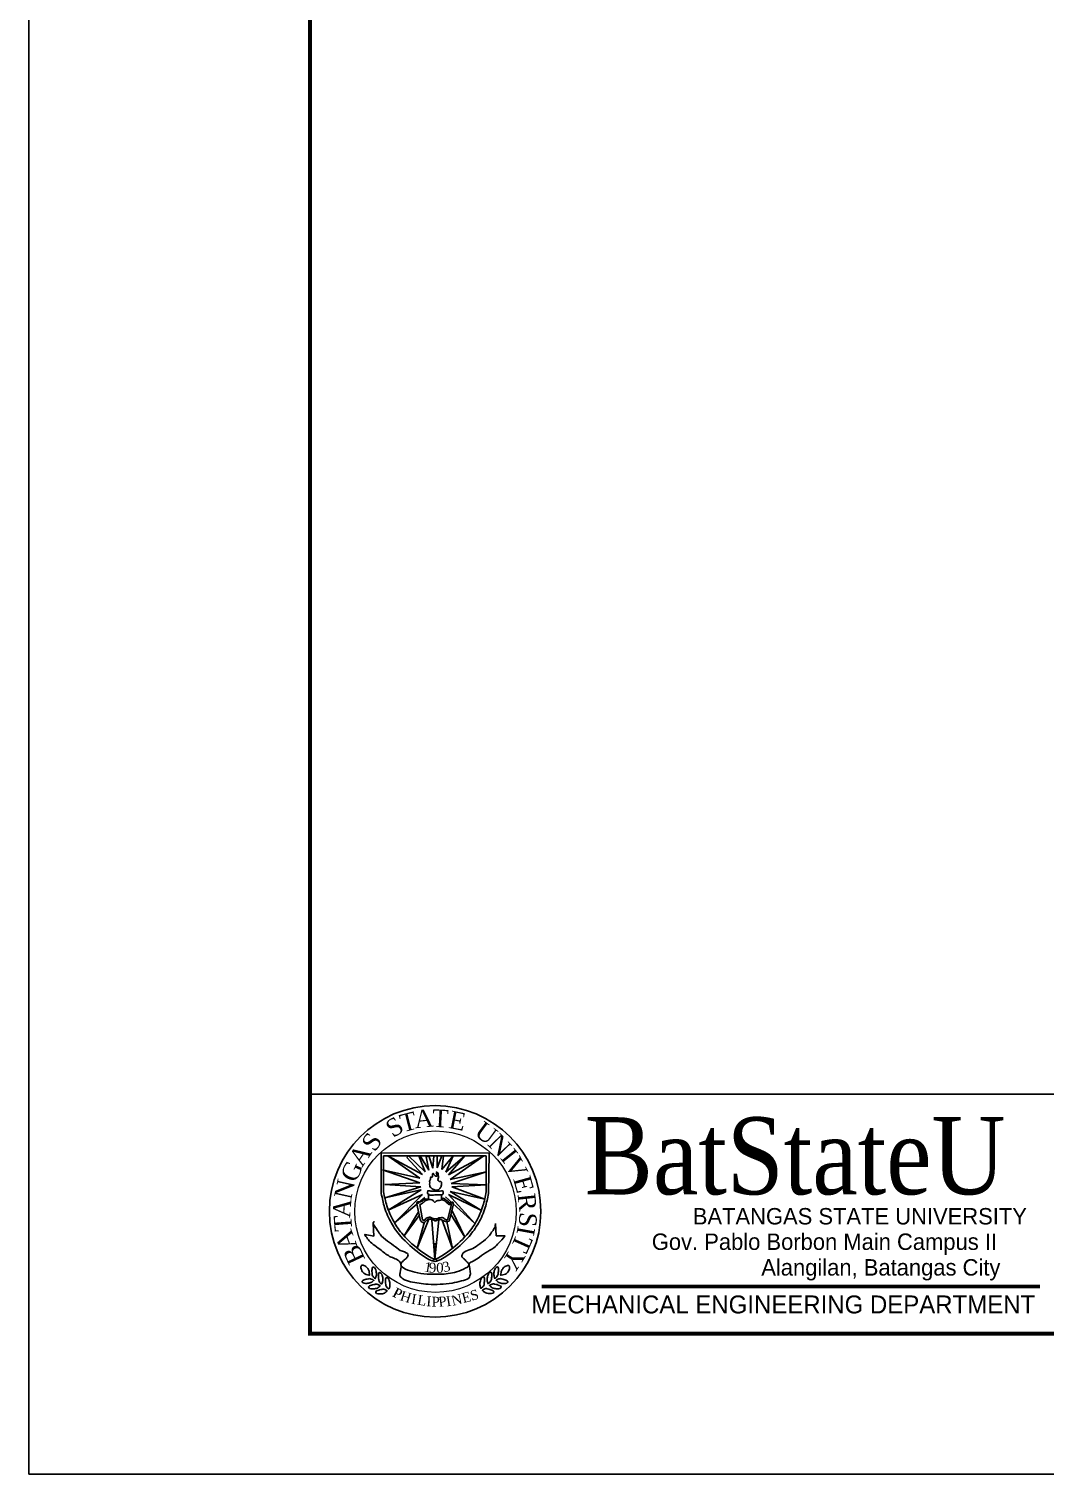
# Model space of a CAD drawing. Header units: millimetres. Extents: x 150 to 360, y 293 to 443.
# Drawn here: x 261.13 to 282.89, y 338.57 to 369.5 of the extents above; entities that cross this region are included whole.
import ezdxf
from ezdxf.enums import TextEntityAlignment as Align

# ---------------------------------------------------------------- set-up
doc = ezdxf.new("R2010")
doc.units = ezdxf.units.MM
doc.header["$MEASUREMENT"] = 0
doc.layers.add('template', color=7, linetype='Continuous')
doc.styles.add('CGOTHIC', font='GOTHIC.TTF')
doc.styles.add('GARAMOND', font='GARA.TTF')
doc.styles.get("Standard").update_dxf_attribs({"font": 'arial.ttf'})

msp = doc.modelspace()

# ---------------------------------------------------------------- linework, layer by layer
at = {"layer": 'template'}
for p, q in [((261.133, 408.965), (261.133, 338.569)), ((267.149, 346.698), (357.4, 346.698)), ((268.676, 345.442), (270.987, 345.437)), ((268.676, 344.575), (268.676, 345.442)), ((268.725, 345.379), (270.922, 345.379)), ((268.725, 344.61), (268.725, 345.379)), ((269.555, 344.982), (268.817, 345.379)), ((268.817, 345.379), (269.501, 344.906)), ((269.256, 345.379), (269.224, 345.345)), ((269.224, 345.345), (269.555, 344.982)), ((269.614, 345.036), (269.256, 345.379)), ((269.506, 345.379), (269.479, 345.379)), ((269.479, 345.379), (269.614, 345.036)), ((269.696, 345.074), (269.506, 345.379)), ((269.696, 345.379), (269.638, 345.361)), ((269.638, 345.361), (269.696, 345.074)), ((269.777, 345.117), (269.696, 345.379)), ((269.799, 345.379), (269.777, 345.117)), ((269.875, 345.379), (269.799, 345.379)), ((269.973, 345.379), (269.875, 345.123)), ((269.875, 345.123), (269.875, 345.379)), ((270.211, 345.379), (269.973, 345.085)), ((269.973, 345.085), (270.011, 345.379)), ((270.011, 345.379), (269.973, 345.379)), ((270.461, 345.379), (270.054, 345.031)), ((270.054, 345.031), (270.211, 345.379)), ((270.873, 345.379), (270.114, 344.976)), ((270.114, 344.976), (270.461, 345.379)), ((270.152, 344.873), (270.873, 345.379)), ((270.922, 344.603), (270.922, 345.379)), ((270.971, 344.575), (270.987, 345.437)), ((269.501, 344.906), (268.703, 345.079)), ((268.703, 345.079), (269.501, 344.803)), ((270.922, 345.041), (270.152, 344.873)), ((270.173, 344.792), (270.922, 345.041)), ((269.522, 344.716), (268.751, 344.482)), ((268.751, 344.482), (269.528, 344.651)), ((269.501, 344.803), (268.752, 344.77)), ((268.752, 344.77), (269.522, 344.716)), ((269.528, 344.651), (268.826, 344.22)), ((270.152, 344.618), (270.82, 344.214)), ((270.152, 344.618), (270.889, 344.45)), ((270.922, 344.759), (270.173, 344.792)), ((270.184, 344.716), (270.922, 344.759)), ((270.889, 344.45), (270.184, 344.716)), ((268.826, 344.22), (269.555, 344.553)), ((269.555, 344.553), (268.959, 343.944)), ((268.959, 343.944), (269.609, 344.488)), ((269.439, 344.346), (269.517, 343.991)), ((269.499, 344.339), (269.557, 344.008)), ((269.685, 344.561), (269.685, 344.46)), ((269.965, 344.549), (269.965, 344.448)), ((270.681, 343.932), (270.049, 344.505)), ((270.175, 344.31), (270.094, 344.002)), ((270.82, 344.214), (270.114, 344.553)), ((270.114, 344.553), (270.681, 343.932)), ((270.126, 343.985), (270.22, 344.349)), ((269.473, 344.185), (269.162, 343.669)), ((269.162, 343.669), (269.484, 344.103)), ((269.444, 343.406), (269.69, 344.022)), ((269.598, 343.968), (269.444, 343.406)), ((269.756, 344.006), (269.824, 343.168)), ((269.824, 343.168), (269.908, 344.011)), ((269.978, 344.006), (270.197, 343.4)), ((270.197, 343.4), (270.076, 343.973)), ((270.157, 344.136), (270.461, 343.642)), ((270.461, 343.642), (270.19, 344.206)), ((268.329, 343.697), (268.513, 343.658)), ((268.513, 343.658), (268.502, 343.934)), ((271.121, 343.936), (271.132, 343.666)), ((271.132, 343.666), (271.312, 343.672)), ((261.133, 338.569), (360.409, 338.569))]:
    msp.add_line(p, q, dxfattribs=at)
at = {"layer": 'template', "linetype": 'Continuous', "lineweight": 50}
msp.add_line((272.114, 342.586), (282.774, 342.586), dxfattribs=at)
at = {"layer": 'template', "linetype": 'Continuous', "const_width": 0.0853}
msp.add_lwpolyline([(267.149, 341.578), (357.4, 341.578), (357.4, 405.957), (267.149, 405.957)], close=True, dxfattribs=at)
at = {"layer": 'template'}
msp.add_circle((269.828, 344.192), 2.263, dxfattribs=at)
at = {"layer": 'template', "lineweight": 20}
for centre, radius in [((269.828, 344.192), 2.263), ((269.836, 344.186), 1.728)]:
    msp.add_circle(centre, radius, dxfattribs=at)
at = {"layer": 'template', "start_tangent": (-1, 0)}
msp.add_spline([(269.817, 344.65), (269.748, 344.688), (269.712, 344.744), (269.712, 344.806), (269.712, 344.854), (269.727, 344.88), (269.741, 344.928), (269.763, 344.923), (269.77, 344.971), (269.784, 345.007), (269.804, 344.981), (269.841, 344.947), (269.87, 344.947), (269.867, 344.985), (269.854, 345.02), (269.857, 345.032), (269.891, 345.002), (269.891, 344.975), (269.897, 344.948), (269.897, 344.919), (269.887, 344.875), (269.913, 344.834), (269.945, 344.835), (269.966, 344.782), (269.96, 344.739), (269.929, 344.68), (269.899, 344.655), (269.861, 344.648), (269.816, 344.648), (269.818, 344.648)], degree=3, dxfattribs=at)
at = {"layer": 'template'}
for points in [[(268.676, 344.575), (268.746, 344.275), (268.893, 343.939), (269.093, 343.657), (269.495, 343.293), (269.766, 343.136), (269.821, 343.12)], [(268.725, 344.61), (268.795, 344.309), (268.942, 343.973), (269.142, 343.691), (269.544, 343.328), (269.815, 343.171), (269.87, 343.154)], [(270.922, 344.61), (270.852, 344.309), (270.706, 343.973), (270.505, 343.691), (270.103, 343.328), (269.832, 343.171), (269.778, 343.154)], [(270.971, 344.575), (270.901, 344.275), (270.755, 343.939), (270.554, 343.657), (270.152, 343.293), (269.881, 343.136), (269.827, 343.12)], [(269.439, 344.346), (269.438, 344.385), (269.495, 344.393), (269.557, 344.417), (269.633, 344.454), (269.685, 344.46), (269.685, 344.483)], [(270.219, 344.344), (270.207, 344.388), (270.146, 344.373), (270.111, 344.391), (270.085, 344.423), (270.047, 344.446), (270.016, 344.469), (269.965, 344.469)], [(269.517, 343.991), (269.566, 343.955), (269.618, 343.968), (269.653, 344.005), (269.69, 344.022), (269.743, 344.022), (269.783, 344.013), (269.824, 343.993), (269.891, 344.008), (269.931, 344.019), (269.978, 344.006), (270.076, 343.973), (270.126, 343.985)], [(269.557, 344.008), (269.612, 344.008), (269.621, 344.031), (269.659, 344.052), (269.723, 344.066), (269.783, 344.037), (269.821, 344.031), (269.871, 344.034), (269.908, 344.052), (269.963, 344.058), (269.998, 344.055), (270.03, 344.031), (270.047, 344.017), (270.094, 344.002)], [(268.41, 342.828), (268.301, 342.867), (268.251, 342.945), (268.244, 343.021), (268.254, 343.034), (268.321, 343.027), (268.388, 342.967), (268.414, 342.909), (268.422, 342.854), (268.422, 342.826), (268.415, 342.826), (268.401, 342.841), (268.399, 342.841)], [(271.245, 342.826), (271.356, 342.861), (271.409, 342.937), (271.419, 343.013), (271.41, 343.026), (271.343, 343.022), (271.274, 342.965), (271.245, 342.908), (271.235, 342.853), (271.234, 342.825), (271.24, 342.825), (271.255, 342.839), (271.257, 342.839)], [(268.516, 342.717), (268.454, 342.67), (268.367, 342.651), (268.312, 342.653), (268.269, 342.68), (268.267, 342.698), (268.309, 342.724), (268.351, 342.74), (268.403, 342.748), (268.423, 342.754), (268.462, 342.744), (268.513, 342.716), (268.515, 342.709)], [(268.543, 342.753), (268.571, 342.825), (268.564, 342.915), (268.547, 342.966), (268.509, 343.001), (268.492, 342.997), (268.478, 342.949), (268.474, 342.904), (268.481, 342.853), (268.481, 342.832), (268.502, 342.798), (268.543, 342.756), (268.55, 342.756)], [(268.682, 342.634), (268.709, 342.707), (268.702, 342.796), (268.685, 342.848), (268.647, 342.882), (268.63, 342.879), (268.616, 342.83), (268.613, 342.786), (268.62, 342.734), (268.62, 342.713), (268.64, 342.679), (268.682, 342.638), (268.688, 342.638)], [(268.833, 342.527), (268.86, 342.599), (268.853, 342.689), (268.836, 342.74), (268.798, 342.775), (268.781, 342.771), (268.767, 342.723), (268.764, 342.678), (268.771, 342.627), (268.771, 342.606), (268.791, 342.572), (268.833, 342.531), (268.84, 342.531)], [(270.811, 342.544), (270.786, 342.617), (270.797, 342.706), (270.816, 342.757), (270.855, 342.79), (270.872, 342.786), (270.884, 342.737), (270.886, 342.692), (270.877, 342.641), (270.876, 342.62), (270.854, 342.587), (270.811, 342.547), (270.804, 342.547)], [(270.966, 342.644), (270.942, 342.718), (270.952, 342.807), (270.972, 342.858), (271.011, 342.891), (271.028, 342.886), (271.04, 342.838), (271.041, 342.793), (271.032, 342.742), (271.031, 342.721), (271.009, 342.687), (270.966, 342.648), (270.959, 342.648)], [(271.109, 342.757), (271.085, 342.831), (271.095, 342.92), (271.115, 342.97), (271.154, 343.003), (271.171, 342.999), (271.183, 342.95), (271.184, 342.906), (271.175, 342.854), (271.174, 342.834), (271.152, 342.8), (271.109, 342.761), (271.102, 342.761)], [(271.135, 342.72), (271.194, 342.67), (271.281, 342.648), (271.336, 342.648), (271.381, 342.673), (271.383, 342.69), (271.342, 342.719), (271.3, 342.736), (271.249, 342.746), (271.23, 342.753), (271.19, 342.745), (271.138, 342.719), (271.136, 342.712)], [(268.654, 342.598), (268.593, 342.551), (268.505, 342.533), (268.45, 342.535), (268.407, 342.561), (268.405, 342.579), (268.448, 342.606), (268.49, 342.622), (268.541, 342.629), (268.561, 342.635), (268.6, 342.625), (268.651, 342.597), (268.653, 342.59)], [(268.805, 342.491), (268.744, 342.444), (268.656, 342.425), (268.602, 342.428), (268.558, 342.454), (268.556, 342.472), (268.599, 342.498), (268.641, 342.514), (268.692, 342.522), (268.712, 342.528), (268.751, 342.518), (268.802, 342.49), (268.804, 342.483)], [(270.836, 342.506), (270.896, 342.457), (270.983, 342.435), (271.037, 342.435), (271.082, 342.459), (271.084, 342.477), (271.043, 342.505), (271.002, 342.523), (270.951, 342.533), (270.931, 342.54), (270.892, 342.531), (270.839, 342.505), (270.837, 342.499)], [(270.992, 342.607), (271.051, 342.558), (271.138, 342.536), (271.193, 342.535), (271.238, 342.56), (271.24, 342.578), (271.199, 342.606), (271.157, 342.624), (271.106, 342.634), (271.087, 342.64), (271.047, 342.632), (270.995, 342.606), (270.993, 342.599)]]:
    msp.add_spline(points, degree=3, dxfattribs=at)
for points, end_tangent in [([(269.672, 344.631), (269.759, 344.626), (269.851, 344.622), (269.912, 344.623), (269.966, 344.629), (269.996, 344.627), (269.997, 344.598), (269.997, 344.574), (269.986, 344.553), (269.961, 344.549), (269.911, 344.544), (269.823, 344.544), (269.718, 344.542), (269.692, 344.557), (269.662, 344.577), (269.67, 344.632), (269.67, 344.638)], (-1, 0)), ([(269.499, 344.339), (269.575, 344.379), (269.627, 344.426), (269.679, 344.44), (269.731, 344.446), (269.783, 344.426), (269.804, 344.4), (269.824, 344.385), (269.853, 344.411), (269.92, 344.426), (269.984, 344.437), (270.053, 344.405), (270.1, 344.359), (270.158, 344.339), (270.175, 344.347), (270.175, 344.31)], (0, -1))]:
    msp.add_spline(points, degree=3, dxfattribs=dict(at, end_tangent=end_tangent))
for points, knots in [([(268.518, 343.963), (268.468, 343.963), (268.59, 343.8), (268.648, 343.687), (268.804, 343.548), (268.979, 343.446), (269.093, 343.331), (269.276, 343.301), (269.233, 343.208), (269.185, 343.159), (269.122, 343.12), (269.072, 343.022), (269.227, 342.934), (269.404, 342.883), (269.622, 342.845), (269.801, 342.848), (270.012, 342.844), (270.247, 342.872), (270.442, 342.952), (270.548, 343.015), (270.549, 343.083), (270.491, 343.124), (270.455, 343.175), (270.389, 343.21), (270.409, 343.278), (270.469, 343.35), (270.607, 343.373), (270.751, 343.475), (270.887, 343.568), (270.989, 343.671), (271.052, 343.765), (271.107, 343.835), (271.121, 343.924), (271.121, 343.936)], [0, 0, 0, 0, 0.050157, 0.09733, 0.169415, 0.238469, 0.297382, 0.34519, 0.361609, 0.384753, 0.415402, 0.43521, 0.480082, 0.549086, 0.637593, 0.692397, 0.728181, 0.847546, 0.920378, 0.94488, 0.959291, 0.979722, 1.010309, 1.023969, 1.046254, 1.066064, 1.119081, 1.173808, 1.241086, 1.282544, 1.318293, 1.350594, 1.379885, 1.379885, 1.379885, 1.379885]), ([(268.502, 343.957), (268.507, 343.962), (268.515, 343.966), (268.528, 343.966), (268.53, 343.966)], [3.04846765, 3.04846765, 3.04846765, 3.04846765, 3.05886904, 3.06079098, 3.06079098, 3.06079098, 3.06079098]), ([(271.312, 343.672), (271.316, 343.672), (271.341, 343.667), (271.203, 343.538), (271.119, 343.427), (270.946, 343.332), (270.787, 343.225), (270.671, 343.131), (270.546, 343.09), (270.571, 342.96), (270.602, 342.856), (270.529, 342.729), (270.377, 342.7), (270.179, 342.649), (269.936, 342.63), (269.698, 342.624), (269.487, 342.657), (269.301, 342.676), (269.167, 342.725), (269.094, 342.78), (269.068, 342.829), (269.089, 342.917), (269.108, 343.005), (269.078, 343.156), (268.862, 343.201), (268.698, 343.34), (268.546, 343.458), (268.415, 343.547), (268.371, 343.635), (268.299, 343.702), (268.327, 343.698), (268.356, 343.691)], [1.525096, 1.525096, 1.525096, 1.525096, 1.532073, 1.584612, 1.633558, 1.698069, 1.768711, 1.823631, 1.856154, 1.874433, 1.942755, 1.959564, 2.013837, 2.081716, 2.168665, 2.253261, 2.318126, 2.380396, 2.439479, 2.4572, 2.470092, 2.492272, 2.543518, 2.560297, 2.639259, 2.721631, 2.780104, 2.832648, 2.871086, 2.885372, 2.911145, 2.911145, 2.911145, 2.911145]), ([(269.797, 343.5), (269.809, 343.498), (269.83, 343.495), (269.845, 343.496), (269.857, 343.5)], [0, 0, 0, 0, 0.01145534, 0.02007474, 0.02007474, 0.02007474, 0.02007474]), ([(269.797, 343.479), (269.809, 343.478), (269.83, 343.474), (269.845, 343.476), (269.857, 343.479)], [0, 0, 0, 0, 0.01145534, 0.02007474, 0.02007474, 0.02007474, 0.02007474]), ([(269.802, 343.431), (269.812, 343.432), (269.829, 343.435), (269.842, 343.434), (269.85, 343.432)], [0.00178548, 0.00178548, 0.00178548, 0.00178548, 0.01145534, 0.01823656, 0.01823656, 0.01823656, 0.01823656]), ([(269.804, 343.41), (269.813, 343.412), (269.829, 343.414), (269.841, 343.413), (269.848, 343.412)], [0.00231179, 0.00231179, 0.00231179, 0.00231179, 0.01145534, 0.0176246, 0.0176246, 0.0176246, 0.0176246])]:
    msp.add_open_spline(points, degree=3, knots=knots, dxfattribs=at)

# ---------------------------------------------------------------- texts
at = {"layer": 'template', "width": 1}
for s, height, style, p in [('BatStateU', 1.6503, 'GARAMOND', (277.534, 344.558)), ('BATANGAS STATE UNIVERSITY', 0.35128, 'CGOTHIC', (278.92, 343.912)), ('Gov. Pablo Borbon Main Campus II', 0.35128, 'CGOTHIC', (278.161, 343.367)), ('Alangilan, Batangas City', 0.35128, 'CGOTHIC', (279.369, 342.818))]:
    msp.add_text(s, height=height, dxfattribs=dict(at, style=style)).set_placement(p, align=Align.CENTER)
at = {"layer": 'template', "attachment_point": 1}
for s, insert, char_height, width, rotation in [('{\\fTimes New Roman|b0|i0|c0|p18;S}', (268.722, 346.072), 0.37713, 29.67394, 33.2318), ('{\\fTimes New Roman|b0|i0|c0|p18;T}', (269.038, 346.248), 0.37713, 29.67394, 14.448), ('{\\fTimes New Roman|b0|i0|c0|p18;A}', (269.361, 346.345), 0.37713, 29.67394, 5.7185), ('{\\fTimes New Roman|b0|i0|c0|p18;T}', (269.777, 346.38), 0.37713, 0.3193, 356.815), ('{\\fTimes New Roman|b0|i0|c0|p18;E}', (270.174, 346.351), 0.37713, 29.67394, 348.6904), ('{\\fTimes New Roman|b0|i0|c0|p18;U}', (270.866, 346.143), 0.37713, 29.67394, 323.5013), ('{\\fTimes New Roman|b0|i0|c0|p18;S}', (268.224, 345.657), 0.37713, 29.67394, 56.1104), ('{\\fTimes New Roman|b0|i0|c0|p18;N}', (271.203, 345.886), 0.37713, 29.67394, 314.1356), ('{\\fTimes New Roman|b0|i0|c0|p18;A}', (267.949, 345.33), 0.37713, 29.67394, 56.1104), ('{\\fTimes New Roman|b0|i0|c0|p18;I}', (271.503, 345.572), 0.37713, 29.67394, 308.6454), ('{\\fTimes New Roman|b0|i0|c0|p18;G}', (267.784, 344.943), 0.37713, 29.67394, 65.9347), ('{\\fTimes New Roman|b0|i0|c0|p18;V}', (271.634, 345.402), 0.37713, 29.67394, 298.2002), ('{\\fTimes New Roman|b0|i0|c0|p18;N}', (267.66, 344.505), 0.37713, 29.67394, 77.5616), ('{\\fTimes New Roman|b0|i0|c0|p18;E}', (271.859, 344.991), 0.37713, 29.67394, 285.4787), ('{\\fTimes New Roman|b0|i0|c0|p18;R}', (271.967, 344.599), 0.37713, 29.67394, 276.1995), ('{\\fTimes New Roman|b0|i0|c0|p18;A}', (267.63, 344.07), 0.37713, 29.67394, 85.537), ('{\\fTimes New Roman|b0|i0|c0|p18;T}', (267.68, 343.75), 0.37713, 29.67394, 94.2665), ('{\\fTimes New Roman|b0|i0|c0|p18;S}', (272.014, 344.157), 0.37713, 29.67394, 266.0586), ('{\\fTimes New Roman|b0|i0|c0|p18;A}', (267.815, 343.317), 0.37713, 29.67394, 110.3667), ('{\\fTimes New Roman|b0|i0|c0|p18;T}', (271.926, 343.587), 0.37713, 29.67394, 245.978), ('{\\fTimes New Roman|b0|i0|c0|p18;I}', (271.973, 343.832), 0.37713, 29.67394, 259.8108), ('{\\fTimes New Roman|b0|i0|c0|p18;B}', (267.996, 343.011), 0.37713, 29.67394, 115.1841), ('{\\fTimes New Roman|b0|i0|c0|p18;Y}', (271.775, 343.236), 0.37713, 29.67394, 237.494), ('{\\fTimes New Roman|b0|i0|c0|p18;1}', (269.613, 343.116), 0.21119, 29.67394, 350.6967), ('{\\fTimes New Roman|b0|i0|c0|p18;9}', (269.695, 343.094), 0.21119, 29.67394, 359.8965), ('{\\fTimes New Roman|b0|i0|c0|p18;0}', (269.851, 343.09), 0.21119, 29.67394, 359.8965), ('{\\fTimes New Roman|b0|i0|c0|p18;3}', (269.966, 343.092), 0.21119, 29.67394, 14.5727), ('{\\fTimes New Roman|b0|i0|c0|p18;P}', (268.991, 342.572), 0.21119, 29.67394, 333.245), ('{\\fTimes New Roman|b0|i0|c0|p18;P}', (268.997, 342.572), 0.21119, 29.67394, 333.245), ('{\\fTimes New Roman|b0|i0|c0|p18;H}', (269.124, 342.497), 0.21119, 29.67394, 342.3689), ('{\\fTimes New Roman|b0|i0|c0|p18;I}', (269.339, 342.427), 0.21119, 29.67394, 350.7446), ('{\\fTimes New Roman|b0|i0|c0|p18;L}', (269.469, 342.408), 0.21119, 29.67394, 350.6967), ('{\\fTimes New Roman|b0|i0|c0|p18;N}', (270.155, 342.376), 0.21119, 29.67394, 12.9245), ('{\\fTimes New Roman|b0|i0|c0|p18;E}', (270.377, 342.432), 0.21119, 29.67394, 14.5727), ('{\\fTimes New Roman|b0|i0|c0|p18;S}', (270.557, 342.483), 0.21119, 29.67394, 14.5727), ('{\\fTimes New Roman|b0|i0|c0|p18;I}', (269.645, 342.375), 0.21119, 29.67394, 357.8325), ('{\\fTimes New Roman|b0|i0|c0|p18;P}', (269.751, 342.365), 0.21119, 29.67394, 359.8965), ('{\\fTimes New Roman|b0|i0|c0|p18;P}', (269.884, 342.358), 0.21119, 29.67394, 7.5162), ('{\\fTimes New Roman|b0|i0|c0|p18;I}', (270.046, 342.366), 0.21119, 29.67394, 9.0391)]:
    msp.add_mtext(s, dxfattribs=dict(at, insert=insert, char_height=char_height, width=width, rotation=rotation))
at = {"layer": 'template', "linetype": 'Continuous', "lineweight": 0, "insert": (271.888, 342.392), "char_height": 0.38403, "width": 12.18966, "attachment_point": 1}
msp.add_mtext('{\\fCentury Gothic|b0|i0|c0|p34;\\C7;MECHANICAL ENGINEERING DEPARTMENT}', dxfattribs=at)

doc.saveas('drawing.dxf')
